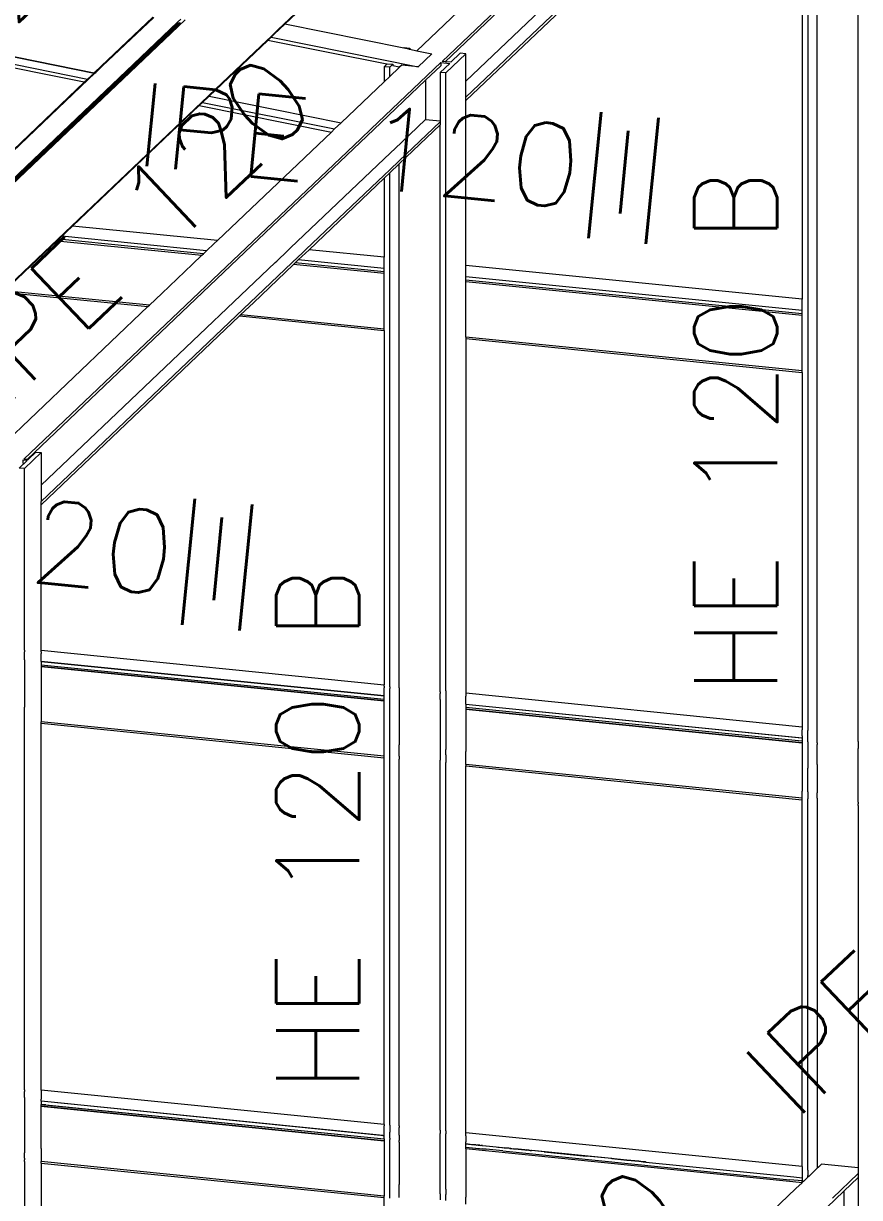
# Model space of a CAD drawing. Header units: millimetres. Extents: x 0 to 42, y 0 to 29.7.
# Drawn here: x 26.464 to 28.009, y 13.043 to 15.212 of the extents above; entities that cross this region are included whole.
import ezdxf
from ezdxf.enums import TextEntityAlignment as Align

# ---------------------------------------------------------------- set-up
doc = ezdxf.new("R2010")
doc.units = ezdxf.units.MM
doc.layers.add('BARRAS_DE_ACERO', color=7, linetype='Continuous', lineweight=9)
doc.layers.add('REFERENCIA_DE_LAS_BARRAS', color=2, linetype='Continuous', lineweight=9)
doc.styles.add('CYPETXT', font='romans__.ttf', dxfattribs={"height": 0.2})

msp = doc.modelspace()

# ---------------------------------------------------------------- linework, layer by layer
at = {"layer": 'BARRAS_DE_ACERO'}
for p, q in [((27.54888, 15.7846), (26.93494, 15.2007)), ((26.93742, 15.20176), (27.54339, 15.77807)), ((27.54374, 15.778), (26.94722, 15.21068)), ((28.00688, 15.76519), (27.28188, 15.07567)), ((28.00688, 13.89642), (28.00688, 15.75922)), ((27.86474, 15.73815), (27.23771, 15.1418)), ((27.2434, 15.14123), (27.8683, 15.73554)), ((27.93105, 15.7229), (27.28188, 15.10548)), ((27.28188, 15.0697), (27.90321, 15.66062)), ((27.90321, 15.66062), (27.90321, 14.70237)), ((27.91367, 15.67057), (27.91367, 13.90578)), ((26.60968, 15.1328), (26.70479, 15.22325)), ((26.70358, 15.22349), (26.62819, 15.1518)), ((26.76279, 15.21864), (26.64812, 15.10958)), ((26.65572, 15.12353), (26.75082, 15.21398)), ((26.6578, 15.12311), (26.7529, 15.21356)), ((26.75496, 15.21315), (26.65985, 15.1227)), ((26.92764, 15.19206), (26.94722, 15.21068)), ((26.17992, 15.19017), (26.58269, 15.10905)), ((26.19179, 15.20146), (26.59456, 15.12034)), ((26.59458, 15.12036), (26.19182, 15.20148)), ((26.91428, 15.18106), (26.92041, 15.18689)), ((26.92012, 15.18531), (26.91541, 15.18083)), ((26.91575, 15.18076), (26.92188, 15.18659)), ((26.92012, 15.18531), (26.92154, 15.18666)), ((26.92154, 15.18666), (26.92729, 15.19213)), ((26.92729, 15.19213), (26.93559, 15.20002)), ((26.93559, 15.20002), (26.93742, 15.20176)), ((26.80687, 15.0776), (26.91541, 15.18083)), ((27.17642, 15.16452), (27.16688, 15.16644)), ((27.16775, 15.16727), (27.17821, 15.16622)), ((26.60847, 15.13304), (26.62819, 15.1518)), ((27.2357, 15.13989), (27.1067, 15.01721)), ((27.19361, 15.13186), (27.21894, 15.15596)), ((27.2357, 15.13989), (27.25187, 15.13827)), ((27.28188, 15.15581), (27.2448, 15.12054)), ((27.25388, 15.14018), (27.27142, 15.15686)), ((27.28188, 15.15581), (27.27142, 15.15686)), ((27.28188, 15.10548), (27.28188, 15.15581)), ((26.58269, 15.10905), (26.59456, 15.12034)), ((26.59482, 15.12006), (26.58361, 15.1094)), ((26.59625, 15.12003), (26.58383, 15.10822)), ((26.59458, 15.12036), (26.59456, 15.12034)), ((26.59458, 15.12036), (26.59612, 15.12183)), ((26.59482, 15.12006), (26.59504, 15.12027)), ((26.59504, 15.12027), (26.59658, 15.12174)), ((26.59625, 15.12003), (26.59779, 15.1215)), ((26.60847, 15.13304), (26.59658, 15.12174)), ((26.60968, 15.1328), (26.59779, 15.1215)), ((26.65394, 15.12389), (26.64206, 15.11258)), ((26.65572, 15.12353), (26.64383, 15.11222)), ((26.6578, 15.12311), (26.64591, 15.1118)), ((27.14113, 15.13095), (27.13067, 15.132)), ((27.13067, 15.132), (27.13067, 15.104)), ((27.13655, 15.13758), (27.13542, 15.13651)), ((27.13655, 15.13758), (27.14701, 15.13654)), ((27.14701, 15.13654), (27.14113, 15.13095)), ((27.14113, 15.11395), (27.14113, 15.13095)), ((27.14113, 15.11395), (27.15867, 15.13063)), ((27.14701, 15.13654), (27.147, 15.13418)), ((27.147, 15.13418), (27.15867, 15.13183)), ((27.15867, 15.13063), (27.15867, 15.13183)), ((27.16317, 15.13491), (27.15971, 15.13162)), ((27.19361, 15.13186), (27.16317, 15.13491)), ((27.2448, 15.12054), (27.23434, 15.12159)), ((27.2448, 13.97892), (27.2448, 15.12054)), ((25.98301, 14.48375), (26.63037, 15.09943)), ((26.63246, 15.09901), (26.01323, 14.51008)), ((26.58383, 15.10822), (26.19591, 14.73927)), ((26.63451, 15.0986), (26.25398, 14.73671)), ((26.29704, 14.83685), (26.58313, 15.10894)), ((26.57654, 15.1032), (26.32201, 14.86113)), ((26.63621, 15.09826), (26.35523, 14.83102)), ((26.58269, 15.10905), (26.57654, 15.1032)), ((26.58313, 15.10894), (26.58361, 15.1094)), ((26.62859, 15.09978), (26.64049, 15.1111)), ((26.63037, 15.09943), (26.64227, 15.11074)), ((26.63246, 15.09901), (26.64435, 15.11032)), ((26.63451, 15.0986), (26.6464, 15.10991)), ((26.63621, 15.09826), (26.64811, 15.10957)), ((26.64051, 15.11111), (26.64049, 15.1111)), ((26.64206, 15.11258), (26.64051, 15.11111)), ((26.64228, 15.11075), (26.64227, 15.11074)), ((26.64228, 15.11075), (26.64383, 15.11222)), ((26.64435, 15.11032), (26.64591, 15.1118)), ((26.64811, 15.10957), (26.64812, 15.10958)), ((27.20736, 15.10696), (27.11189, 15.01615)), ((27.13067, 15.104), (27.14113, 15.11395)), ((27.20736, 15.10696), (27.20736, 15.03461)), ((26.80686, 15.07759), (26.79497, 15.06628)), ((26.79531, 15.06621), (26.8072, 15.07752)), ((26.80686, 15.07759), (26.80687, 15.0776)), ((26.42592, 14.7166), (26.79384, 15.06651)), ((26.52922, 14.81354), (26.79497, 15.06628)), ((26.78917, 15.06037), (26.55508, 14.83773)), ((26.79531, 15.06621), (26.78917, 15.06037)), ((26.78917, 15.06037), (27.03313, 15.01123)), ((26.79531, 15.06621), (27.03927, 15.01707)), ((27.23434, 15.03046), (27.15867, 14.95849)), ((27.20736, 15.03461), (27.16276, 14.99219)), ((27.20736, 15.03461), (27.23434, 15.0319)), ((26.86047, 14.77704), (27.11189, 15.01615)), ((27.03313, 15.01123), (27.03927, 15.01707)), ((27.08749, 14.99894), (27.1067, 15.01721)), ((27.15867, 14.95251), (27.23434, 15.02448)), ((27.23434, 13.97997), (27.23434, 15.02448)), ((27.08749, 14.99894), (26.7888, 14.71486)), ((27.13067, 14.96167), (27.16276, 14.99219)), ((27.13067, 14.96167), (26.95784, 14.7973)), ((27.14113, 14.94181), (27.15867, 14.95849)), ((27.14113, 14.93583), (27.15867, 14.95251)), ((27.15867, 13.98757), (27.15867, 14.95251)), ((27.13067, 14.93186), (26.98619, 14.79445)), ((26.99188, 14.79388), (27.13067, 14.92588)), ((27.13067, 14.93186), (27.14113, 14.94181)), ((27.14113, 14.93583), (27.13067, 14.92588)), ((27.13067, 14.92588), (27.13067, 14.77994)), ((27.14113, 13.98933), (27.14113, 14.93583)), ((26.82248, 14.81089), (26.55508, 14.83773)), ((26.52922, 14.81354), (26.42639, 14.71574)), ((26.52651, 14.81056), (26.5296, 14.8135)), ((26.5296, 14.8135), (26.53529, 14.81891)), ((26.42937, 14.71817), (26.52651, 14.81056)), ((26.52651, 14.81056), (26.79391, 14.78372)), ((26.93236, 14.77307), (26.95214, 14.79188)), ((26.95784, 14.7973), (26.95214, 14.79188)), ((26.9805, 14.78903), (26.98619, 14.79445)), ((27.13067, 14.77994), (26.99188, 14.79388)), ((26.4708, 14.40643), (26.86047, 14.77704)), ((26.92927, 14.77013), (26.49674, 14.35876)), ((26.79391, 14.78372), (26.77634, 14.76702)), ((26.96021, 14.76973), (26.88335, 14.69663)), ((26.92927, 14.77013), (26.93236, 14.77307)), ((26.96021, 14.76973), (26.96073, 14.77022)), ((26.9805, 14.78903), (26.96073, 14.77022)), ((27.13067, 14.75316), (26.96641, 14.76965)), ((27.13067, 14.75915), (26.9721, 14.77507)), ((27.13067, 14.75915), (27.13067, 14.77994)), ((26.77634, 14.76702), (26.71963, 14.71307)), ((26.88903, 14.69606), (26.96331, 14.76671)), ((27.13067, 14.74991), (26.96331, 14.76671)), ((27.13067, 14.75316), (27.13067, 14.75915)), ((27.13067, 14.74991), (27.13067, 14.75316)), ((27.13067, 14.64776), (27.13067, 14.74991)), ((27.90321, 14.70237), (27.28188, 14.76476)), ((27.90321, 14.68158), (27.28188, 14.74397)), ((27.90321, 14.67559), (27.28188, 14.73798)), ((27.90321, 14.67234), (27.28188, 14.73473)), ((26.7888, 14.71486), (26.4651, 14.407)), ((26.69677, 14.69133), (26.71963, 14.71307)), ((26.69416, 14.68885), (26.42004, 14.42814)), ((26.49674, 14.32896), (26.88335, 14.69663)), ((27.90321, 14.68158), (27.90321, 14.70237)), ((26.49674, 14.32297), (26.86356, 14.67184)), ((26.86356, 14.67184), (27.13067, 14.64502)), ((26.86617, 14.67432), (27.13067, 14.64776)), ((27.90321, 14.67559), (27.90321, 14.68158)), ((27.93121, 13.90402), (27.93121, 14.67278)), ((27.13067, 14.64502), (27.13067, 14.64776)), ((27.13067, 14.64502), (27.13067, 13.99038)), ((26.45632, 14.39066), (26.47085, 14.40447)), ((26.4708, 14.40643), (26.4651, 14.407)), ((26.4708, 14.40643), (26.4727, 14.40624)), ((26.4727, 14.40624), (26.48723, 14.42005)), ((26.49674, 14.41909), (26.49674, 14.35876)), ((26.46583, 14.38971), (26.45632, 14.39066)), ((26.46583, 14.05713), (26.46583, 14.38971)), ((26.49674, 14.35876), (26.49674, 14.32896)), ((26.49674, 14.32297), (26.49674, 14.32896)), ((26.49674, 14.05403), (26.49674, 14.32297)), ((26.46583, 14.0544), (26.46583, 14.05713)), ((26.46583, 14.0544), (26.46583, 14.05116)), ((26.49674, 14.0513), (26.49674, 14.05403)), ((26.49674, 14.05403), (27.13067, 13.99038)), ((26.46583, 14.04003), (26.46583, 14.05116)), ((26.46583, 14.03638), (26.46583, 14.04003)), ((26.46583, 14.03634), (26.46583, 14.03638)), ((26.46583, 14.03634), (26.46583, 13.949)), ((26.49674, 14.0513), (26.49674, 14.04806)), ((26.49674, 14.04806), (26.49674, 14.04805)), ((26.49674, 14.03693), (26.49674, 14.04805)), ((26.49674, 14.03328), (26.49674, 14.03693)), ((26.49674, 14.03328), (26.49674, 14.03324)), ((27.13067, 13.96959), (26.49674, 14.03324)), ((26.49674, 14.02725), (26.49674, 14.02404)), ((26.49674, 14.024), (26.49674, 13.9459)), ((27.13067, 13.98765), (27.13067, 13.99038)), ((27.14113, 13.9866), (27.14113, 13.98933)), ((27.13067, 13.98765), (27.13067, 13.9844)), ((27.13067, 13.97328), (27.13067, 13.9844)), ((27.13067, 13.96962), (27.13067, 13.96959)), ((27.13067, 13.9636), (27.13067, 13.96959)), ((27.14113, 13.9866), (27.14113, 13.98335)), ((27.14113, 13.97638), (27.14113, 13.98335)), ((27.14113, 13.97223), (27.14113, 13.97638)), ((27.14113, 13.96255), (27.14113, 13.97223)), ((27.15867, 13.98484), (27.15867, 13.98757)), ((27.15867, 13.98484), (27.15867, 13.98159)), ((27.15867, 13.98159), (27.15867, 13.96681)), ((27.23434, 13.97724), (27.23434, 13.97997)), ((27.23434, 13.97724), (27.23434, 13.97399)), ((27.23434, 13.96287), (27.23434, 13.97399)), ((27.2448, 13.97892), (27.2448, 13.97619)), ((27.2448, 13.97619), (27.2448, 13.87079)), ((27.28188, 13.9752), (27.28188, 13.97247)), ((27.28188, 13.97247), (27.28188, 13.96921)), ((27.28188, 13.9581), (27.28188, 13.96921)), ((26.46583, 13.93935), (26.46583, 13.949)), ((26.49674, 13.9459), (26.49674, 13.92185)), ((27.13067, 13.96038), (27.13067, 13.9636)), ((27.13067, 13.96038), (27.13067, 13.96035)), ((27.13067, 13.88225), (27.13067, 13.96035)), ((27.14113, 13.8812), (27.14113, 13.96255)), ((27.15867, 13.96681), (27.15867, 13.87944)), ((27.23434, 13.96287), (27.23434, 13.87184)), ((27.28188, 13.95444), (27.28188, 13.9581)), ((27.28188, 13.95444), (27.90321, 13.89203)), ((27.90285, 13.88606), (27.28188, 13.94842)), ((26.46583, 13.92824), (26.46583, 13.92821)), ((26.46583, 13.92495), (26.46583, 13.92821)), ((26.46583, 13.92225), (26.46583, 13.92495)), ((27.28188, 13.94517), (27.28188, 13.9452)), ((27.90321, 13.8828), (27.28188, 13.9452)), ((27.28188, 13.94517), (27.28188, 13.86707)), ((27.28188, 13.94517), (27.90321, 13.88278)), ((26.46583, 13.24484), (26.46583, 13.92225)), ((26.49674, 13.91915), (26.49674, 13.92185)), ((27.13067, 13.8582), (26.49674, 13.92185)), ((26.49674, 13.24174), (26.49674, 13.91915)), ((26.49674, 13.91915), (27.13067, 13.85549)), ((27.90321, 13.89571), (27.90321, 13.90683)), ((27.93121, 13.88322), (27.93121, 13.90402)), ((27.13067, 13.8582), (27.13067, 13.88225)), ((27.14113, 13.8701), (27.14113, 13.8812)), ((27.90321, 13.88603), (27.90285, 13.88606)), ((27.90321, 13.89571), (27.90321, 13.89203)), ((27.90321, 13.89202), (27.90321, 13.88603)), ((27.90321, 13.88603), (27.90321, 13.8828)), ((27.90321, 13.8828), (27.90321, 13.88278)), ((27.90321, 13.88278), (27.90321, 13.79358)), ((27.91367, 13.88498), (27.91367, 13.89466)), ((27.91367, 13.88498), (27.91367, 13.88175)), ((27.91367, 13.88173), (27.91367, 13.88175)), ((27.91367, 13.88173), (27.91367, 13.83614)), ((27.93121, 13.88322), (27.93121, 13.87999)), ((28.00688, 13.88531), (28.00688, 13.89642)), ((28.00688, 13.88531), (28.00688, 13.87562)), ((27.14113, 13.85444), (27.14113, 13.8701)), ((27.15867, 13.85865), (27.15867, 13.87944)), ((27.15867, 13.85865), (27.15867, 13.85539)), ((27.23434, 13.86074), (27.23434, 13.85107)), ((27.2448, 13.86113), (27.2448, 13.87079)), ((27.2448, 13.86113), (27.2448, 13.85969)), ((27.2448, 13.85969), (27.2448, 13.85002)), ((27.28188, 13.8463), (27.28188, 13.86707)), ((27.93121, 13.87999), (27.93121, 13.87997)), ((27.93121, 13.84296), (27.93121, 13.87997)), ((28.00688, 13.87562), (28.00688, 13.87239)), ((28.00688, 13.87239), (28.00688, 13.87237)), ((28.00688, 13.77349), (28.00688, 13.87237)), ((27.13067, 13.85549), (27.13067, 13.8582)), ((27.13067, 13.17809), (27.13067, 13.85549)), ((27.14113, 13.17704), (27.14113, 13.85444)), ((27.15867, 13.85539), (27.15867, 13.85268)), ((27.15867, 13.17528), (27.15867, 13.85268)), ((27.23434, 13.85105), (27.23434, 13.85107)), ((27.23434, 13.84779), (27.23434, 13.85105)), ((27.23434, 13.84508), (27.23434, 13.84779)), ((27.23434, 13.16768), (27.23434, 13.84508)), ((27.2448, 13.85002), (27.2448, 13.85)), ((27.2448, 13.85), (27.2448, 13.84674)), ((27.2448, 13.84403), (27.2448, 13.84674)), ((27.2448, 13.16663), (27.2448, 13.84403)), ((27.28188, 13.84302), (27.28188, 13.84031)), ((27.28188, 13.16291), (27.28188, 13.84031)), ((27.28188, 13.84031), (27.90321, 13.77791)), ((27.93121, 13.84296), (27.93121, 13.79077)), ((27.91367, 13.79253), (27.91367, 13.83614)), ((27.90321, 13.78064), (27.90321, 13.79358)), ((27.90321, 13.77791), (27.90321, 13.78064)), ((27.90321, 13.10052), (27.90321, 13.77791)), ((27.91367, 13.77686), (27.91367, 13.77959)), ((27.91367, 13.09347), (27.91367, 13.77686)), ((27.93121, 13.78109), (27.93121, 13.79077)), ((27.93121, 13.78109), (27.93121, 13.77783)), ((27.93121, 13.77783), (27.93121, 13.7751)), ((27.93121, 13.7751), (27.93121, 13.09728)), ((28.00688, 13.77349), (28.00688, 13.77023)), ((28.00688, 13.7675), (28.00688, 13.77023)), ((28.00688, 13.7675), (28.00688, 13.09769)), ((26.46583, 13.2421), (26.46583, 13.24484)), ((26.46583, 13.2421), (26.46583, 13.23887)), ((26.46583, 13.23884), (26.46583, 13.23887)), ((26.46583, 13.22773), (26.46583, 13.23884)), ((26.49674, 13.24174), (26.49674, 13.239)), ((27.13067, 13.17809), (26.49674, 13.24174)), ((26.49674, 13.239), (26.49674, 13.23577)), ((26.49674, 13.23577), (26.49674, 13.23574)), ((26.49674, 13.23574), (26.49674, 13.22463)), ((26.46583, 13.22773), (26.46583, 13.22407)), ((26.46583, 13.22407), (26.46583, 13.1367)), ((26.49674, 13.22097), (26.49674, 13.22463)), ((26.49674, 13.22094), (26.49674, 13.22097)), ((27.13067, 13.15731), (26.49674, 13.22097)), ((26.49674, 13.22094), (26.49674, 13.21498)), ((27.12855, 13.1575), (26.49674, 13.22094)), ((26.49674, 13.21498), (26.49674, 13.21495)), ((26.50523, 13.21413), (26.49674, 13.21498)), ((26.49674, 13.21495), (27.13067, 13.1513)), ((26.49674, 13.21172), (26.49674, 13.21495)), ((26.49674, 13.21171), (26.49674, 13.21172)), ((26.49674, 13.1336), (26.49674, 13.21171)), ((26.49674, 13.21171), (26.50233, 13.21115)), ((26.50523, 13.21413), (27.13067, 13.15132)), ((27.13067, 13.17809), (27.13067, 13.17535)), ((27.13067, 13.17211), (27.13067, 13.17535)), ((27.13067, 13.17211), (27.13067, 13.17209)), ((27.13067, 13.16098), (27.13067, 13.17209)), ((27.14113, 13.17704), (27.14113, 13.1743)), ((27.14113, 13.1743), (27.14113, 13.17106)), ((27.14113, 13.17104), (27.14113, 13.17106)), ((27.14113, 13.17104), (27.14113, 13.16408)), ((27.15867, 13.17528), (27.15867, 13.17254)), ((27.15867, 13.15817), (27.15867, 13.16928)), ((27.23434, 13.16768), (27.23434, 13.16494)), ((27.23434, 13.16494), (27.23434, 13.1617)), ((27.2448, 13.16663), (27.2448, 13.16389)), ((27.12855, 13.1575), (27.13067, 13.15729)), ((27.13067, 13.15731), (27.13067, 13.16098)), ((27.13067, 13.15132), (27.13067, 13.1513)), ((27.13067, 13.1513), (27.13067, 13.14806)), ((27.13067, 13.14806), (27.13067, 13.06995)), ((27.14113, 13.16402), (27.14113, 13.16408)), ((27.14113, 13.15993), (27.14113, 13.16402)), ((27.14113, 13.15626), (27.14113, 13.15993)), ((27.14113, 13.15626), (27.14113, 13.15624)), ((27.14113, 13.1525), (27.14113, 13.15624)), ((27.14113, 13.1525), (27.14113, 13.15027)), ((27.14113, 13.15025), (27.14113, 13.15027)), ((27.14113, 13.14701), (27.14113, 13.15025)), ((27.14113, 13.11783), (27.14113, 13.14701)), ((27.15867, 13.15817), (27.15867, 13.1545)), ((27.15867, 13.15448), (27.15867, 13.1545)), ((27.15867, 13.15448), (27.15867, 13.14851)), ((27.15867, 13.14849), (27.15867, 13.14851)), ((27.15867, 13.14525), (27.15867, 13.14849)), ((27.15867, 13.14525), (27.15867, 13.06714)), ((27.23434, 13.16168), (27.23434, 13.1617)), ((27.23434, 13.15057), (27.23434, 13.16168)), ((27.23434, 13.13765), (27.23434, 13.15057)), ((27.2448, 13.16389), (27.2448, 13.16065)), ((27.2448, 13.05849), (27.2448, 13.16065)), ((27.90321, 13.10052), (27.28188, 13.16291)), ((27.28188, 13.16017), (27.28188, 13.16291)), ((27.28188, 13.15691), (27.28188, 13.16017)), ((27.28188, 13.15691), (27.28188, 13.1458)), ((27.28188, 13.14213), (27.28188, 13.1458)), ((26.46583, 13.11593), (26.46583, 13.12558)), ((26.49674, 13.1336), (26.49674, 13.12248)), ((26.49674, 13.12248), (26.49674, 13.10958)), ((27.23434, 13.04987), (27.23434, 13.13765)), ((27.28188, 13.14213), (27.29704, 13.14061)), ((27.28188, 13.13614), (27.31951, 13.13236)), ((27.31802, 13.12925), (27.28188, 13.13288)), ((27.28983, 13.14132), (27.28201, 13.1421)), ((27.30004, 13.14031), (27.29704, 13.14061)), ((27.30004, 13.14031), (27.30223, 13.14009)), ((27.30223, 13.14008), (27.30174, 13.14013)), ((27.30459, 13.13986), (27.30223, 13.14009)), ((27.30459, 13.13986), (27.30639, 13.13968)), ((27.30705, 13.1396), (27.30948, 13.13936)), ((27.30761, 13.13956), (27.31027, 13.1393)), ((27.31205, 13.1391), (27.30948, 13.13936)), ((27.31205, 13.13912), (27.31027, 13.1393)), ((27.31277, 13.13905), (27.31205, 13.13912)), ((27.31205, 13.1391), (27.31934, 13.13836)), ((27.31277, 13.13905), (27.33749, 13.13658)), ((27.88569, 13.07224), (27.31802, 13.12925)), ((27.31934, 13.13836), (27.3377, 13.13653)), ((27.35004, 13.1293), (27.31951, 13.13236)), ((27.33749, 13.13658), (27.35391, 13.13493)), ((27.3502, 13.12926), (27.33761, 13.13053)), ((27.35004, 13.1293), (27.88054, 13.07602)), ((27.3502, 13.12926), (27.88054, 13.07602)), ((27.36087, 13.13424), (27.35391, 13.13493)), ((27.36328, 13.13399), (27.36087, 13.13424)), ((27.36237, 13.13406), (27.36328, 13.13397)), ((27.36328, 13.13399), (27.36364, 13.13396)), ((27.36461, 13.13383), (27.36328, 13.13397)), ((27.36364, 13.13396), (27.36682, 13.13363)), ((27.36682, 13.13363), (27.36952, 13.13335)), ((27.3905, 13.13126), (27.39372, 13.13093)), ((27.39055, 13.13122), (27.39372, 13.1309)), ((27.40039, 13.13027), (27.39372, 13.13093)), ((27.3982, 13.13045), (27.39372, 13.1309)), ((27.3982, 13.13045), (27.40273, 13.13)), ((27.40039, 13.13027), (27.40273, 13.13003)), ((27.42661, 13.12763), (27.40273, 13.13003)), ((27.40348, 13.12992), (27.40273, 13.13)), ((27.54485, 13.11571), (27.40348, 13.12992)), ((27.42661, 13.12763), (27.50466, 13.1198)), ((26.46583, 13.11593), (26.46583, 13.11268)), ((26.46583, 13.10993), (26.46583, 13.11268)), ((26.46583, 13.10993), (26.46583, 12.43253)), ((26.49674, 13.10683), (26.49674, 13.10958)), ((27.13067, 13.04592), (26.49674, 13.10958)), ((26.49674, 13.10683), (26.49674, 12.42943)), ((26.49674, 13.10683), (27.13067, 13.04317)), ((27.14113, 13.04812), (27.14113, 13.11783)), ((27.55136, 13.11511), (27.50466, 13.1198)), ((27.54948, 13.11525), (27.54485, 13.11571)), ((27.57922, 13.11227), (27.54948, 13.11525)), ((27.55136, 13.11511), (27.57922, 13.1123)), ((27.57922, 13.1123), (27.57988, 13.11223)), ((27.60129, 13.11006), (27.57922, 13.11227)), ((27.57988, 13.11223), (27.60129, 13.11008)), ((27.60129, 13.11008), (27.60183, 13.11003)), ((27.60949, 13.10924), (27.60129, 13.11006)), ((27.60949, 13.10924), (27.61374, 13.10882)), ((27.61374, 13.10883), (27.61001, 13.10921)), ((27.61374, 13.10883), (27.61393, 13.10881)), ((27.61393, 13.10881), (27.61451, 13.10875)), ((27.61451, 13.10875), (27.88789, 13.08127)), ((27.90321, 13.10052), (27.90321, 13.09452)), ((27.93881, 13.10451), (27.93322, 13.09919)), ((28.00688, 13.09769), (27.93881, 13.10451)), ((27.90321, 13.09452), (27.90321, 13.08341)), ((27.90321, 13.08341), (27.90321, 13.07973)), ((27.91367, 13.09347), (27.91367, 13.08391)), ((27.91536, 13.08219), (27.92592, 13.09224)), ((27.92592, 13.09224), (27.93121, 13.09728)), ((27.93322, 13.09919), (27.93121, 13.09728)), ((27.95902, 13.04174), (28.00688, 13.08725)), ((27.98019, 13.05482), (28.00688, 13.0802)), ((27.13067, 13.06995), (27.13067, 13.04592)), ((27.15867, 13.04311), (27.15867, 13.06714)), ((27.2448, 13.05849), (27.2448, 13.04882)), ((27.90321, 13.07374), (27.88054, 13.07602)), ((27.90306, 13.0705), (27.88569, 13.07224)), ((27.90306, 13.0705), (27.89161, 13.05961)), ((27.90306, 13.0705), (27.90321, 13.07065)), ((27.90321, 13.07065), (27.90321, 13.07374)), ((27.90615, 13.07344), (27.90321, 13.07065)), ((27.13067, 13.04317), (27.13067, 13.04592)), ((27.13067, 12.36578), (27.13067, 13.04317)), ((27.14113, 13.04487), (27.14113, 13.04812)), ((27.14113, 13.04212), (27.14113, 13.04487)), ((27.23434, 13.04987), (27.23434, 13.04844)), ((27.23434, 13.04842), (27.23434, 13.04844)), ((27.23434, 13.04842), (27.23434, 13.03876)), ((27.2448, 13.04737), (27.2448, 13.04882)), ((27.2448, 13.03771), (27.2448, 13.04737)), ((27.28188, 13.05477), (27.28188, 13.04365)), ((27.28188, 13.03074), (27.28188, 13.04365)), ((27.98019, 13.05482), (27.89059, 12.96961))]:
    msp.add_line(p, q, dxfattribs=at)
for points in [[(27.7877, 15.72886), (27.19119, 15.16155), (27.21894, 15.15596)], [(27.93121, 14.67278), (27.93121, 15.68725), (27.91367, 15.67057)], [(26.70312, 15.22358), (26.60801, 15.13313), (26.59612, 15.12183)], [(26.65394, 15.12389), (26.74904, 15.21434), (26.75517, 15.22017)], [(27.16775, 15.16727), (27.16688, 15.16644), (26.94722, 15.21068)], [(26.57654, 15.1032), (26.17377, 15.18432), (25.88054, 14.90545)], [(26.93494, 15.2007), (26.92617, 15.19236), (26.92041, 15.18689)], [(26.92764, 15.19206), (26.92188, 15.18659), (27.19361, 15.13186)], [(26.91428, 15.18106), (26.81918, 15.09061), (26.80729, 15.0793), (26.80574, 15.07783)], [(26.91575, 15.18076), (26.80721, 15.07753), (27.05118, 15.02839), (27.13067, 15.104)], [(27.13067, 15.132), (27.13542, 15.13651), (26.91575, 15.18076)], [(27.17821, 15.16622), (27.17642, 15.16452), (27.17821, 15.16416)], [(27.17821, 15.16622), (27.17821, 15.16416), (27.19119, 15.16155)], [(27.2357, 15.13989), (27.2357, 15.13392), (27.20736, 15.10696)], [(27.25187, 15.13827), (27.23434, 15.12159), (27.23434, 15.0319)], [(27.25388, 15.14018), (27.2434, 15.14123), (27.23771, 15.1418)], [(26.6464, 15.10991), (26.64795, 15.11139), (26.65985, 15.1227)], [(27.15867, 15.13063), (27.15971, 15.13162), (27.15867, 15.13183)], [(26.00998, 14.51145), (26.13559, 14.63091), (26.62859, 15.09978)], [(27.28188, 14.63257), (27.28188, 14.73473), (27.28188, 14.73798), (27.28188, 14.74397), (27.28188, 14.76476), (27.28188, 15.0697), (27.28188, 15.07567), (27.28188, 15.10548)], [(26.79384, 15.06651), (26.80573, 15.07782), (26.80574, 15.07783)], [(26.80721, 15.07753), (26.8072, 15.07752), (27.05117, 15.02838)], [(27.23434, 15.0319), (27.23434, 15.03046), (27.23434, 15.02448)], [(27.03313, 15.01123), (26.82248, 14.81089), (26.81677, 14.80547), (26.8027, 14.79208), (26.797, 14.78666)], [(27.05118, 15.02839), (27.05117, 15.02838), (27.03927, 15.01707)], [(26.8027, 14.79208), (26.53529, 14.81891), (26.55508, 14.83773)], [(26.79391, 14.78372), (26.797, 14.78666), (26.5296, 14.8135)], [(26.96331, 14.76671), (26.96641, 14.76965), (26.9721, 14.77507), (26.99188, 14.79388)], [(26.42677, 14.7157), (26.69416, 14.68885), (26.69677, 14.69133), (26.42937, 14.71817)], [(26.86356, 14.67184), (26.86617, 14.67432), (26.88903, 14.69606)], [(27.90321, 14.57019), (27.90321, 14.67234), (27.90321, 14.67559)], [(27.28188, 14.62984), (27.28188, 13.9752), (27.90321, 13.91282)], [(27.90321, 14.56745), (27.90321, 13.91282), (27.90321, 13.90683)], [(26.47085, 14.40447), (26.46324, 14.40523), (26.46324, 14.39924)], [(26.48723, 14.42005), (26.49674, 14.41909), (26.46583, 14.38971)], [(26.49674, 14.03328), (27.13067, 13.96962), (27.13067, 13.97328)], [(26.49674, 14.03324), (26.49674, 14.02725), (27.13067, 13.9636)], [(27.13067, 13.96038), (26.49674, 14.02404), (26.49674, 14.024), (27.13067, 13.96035)], [(27.28188, 13.95444), (27.28188, 13.95441), (27.90217, 13.89212), (27.90321, 13.89203), (27.90321, 13.89202)], [(27.28188, 13.95441), (27.28188, 13.94842), (27.28188, 13.9452)], [(26.46583, 13.92824), (26.46583, 13.93791), (26.46583, 13.93935)], [(27.91367, 13.89466), (27.91367, 13.89881), (27.91367, 13.90578)], [(27.23434, 13.87184), (27.23434, 13.86218), (27.23434, 13.86074)], [(27.90321, 13.78064), (27.28188, 13.84302), (27.28188, 13.8463)], [(27.91367, 13.79253), (27.91367, 13.78285), (27.91367, 13.77959)], [(26.50233, 13.21115), (27.13067, 13.14806), (26.49674, 13.21172)], [(27.15867, 13.16928), (27.15867, 13.1693), (27.15867, 13.17254)], [(27.13067, 13.15132), (27.13067, 13.15729), (27.13067, 13.15731)], [(26.46583, 13.1367), (26.46583, 13.12704), (26.46583, 13.12561), (26.46583, 13.12558)], [(27.28188, 13.14213), (27.28188, 13.14211), (27.28201, 13.1421)], [(27.28188, 13.13612), (27.28188, 13.13614), (27.28188, 13.14211)], [(27.28188, 13.13287), (27.28188, 13.13288), (27.28188, 13.13612), (27.31175, 13.13312)], [(27.31802, 13.12925), (27.28188, 13.13287), (27.28188, 13.05477)], [(27.30004, 13.1403), (27.29704, 13.1406), (27.28983, 13.14132)], [(27.30004, 13.1403), (27.30013, 13.14029), (27.30174, 13.14013)], [(27.30665, 13.13964), (27.30459, 13.13985), (27.30223, 13.14008)], [(27.30761, 13.13956), (27.30699, 13.13962), (27.30639, 13.13968)], [(27.30705, 13.1396), (27.30699, 13.13961), (27.30665, 13.13964)], [(27.33761, 13.13053), (27.31951, 13.13234), (27.31175, 13.13312)], [(27.3377, 13.13653), (27.34103, 13.13619), (27.34962, 13.13533)], [(27.34962, 13.13533), (27.35243, 13.13504), (27.35395, 13.13489), (27.36237, 13.13406)], [(27.36461, 13.13383), (27.36952, 13.13334), (27.37822, 13.13246), (27.39055, 13.13122)], [(27.3905, 13.13126), (27.37822, 13.1325), (27.36952, 13.13335)], [(27.60183, 13.11003), (27.60949, 13.10926), (27.61001, 13.10921)], [(27.61374, 13.10882), (27.61434, 13.10876), (27.61451, 13.10875)], [(27.88789, 13.08127), (27.90321, 13.07973), (27.90321, 13.07374)], [(27.91536, 13.08219), (27.91367, 13.08059), (27.90615, 13.07344)], [(27.91367, 13.08059), (27.91367, 13.08236), (27.91367, 13.08391)], [(28.00688, 13.09769), (28.00688, 13.08725), (28.00688, 13.0802), (28.00688, 13.02159), (28.00688, 13.01215), (28.00688, 13.0064)], [(27.89161, 13.05961), (27.80591, 12.97811), (27.8033, 12.97563)], [(27.98019, 13.05482), (27.98019, 13.02427), (27.98027, 13.02426)]]:
    msp.add_lwpolyline(points, dxfattribs=at)
msp.add_lwpolyline([(27.28188, 14.62984), (27.90321, 14.56745), (27.90321, 14.57019), (27.28188, 14.63257), (27.28188, 14.62984)], close=True, dxfattribs=at)

# ---------------------------------------------------------------- texts
at = {"layer": 'REFERENCIA_DE_LAS_BARRAS', "style": 'CYPETXT'}
for s, rotation, width, p, p2 in [('CF-200x2.0', 43.60023, 0.812714, (25.81255, 14.60182), (26.66472, 15.41333)), ('IPE 120', 43.60023, 0.844169, (26.42952, 14.50046), (27.01284, 15.05595)), ('IPE 120|I|', 354.30072, 0.866546, (26.66555, 14.95093), (27.64618, 14.85306)), ('HE 120 B', 90, 0.776302, (27.8571, 13.97308), (27.8571, 14.94058)), ('IPE 120|I|', 354.30072, 0.866546, (25.91464, 14.23677), (26.89527, 14.1389)), ('HE 120 B', 90, 0.776302, (27.08456, 13.23835), (27.08456, 14.20585)), ('IPE 160', 43.60023, 0.844169, (27.88911, 13.1824), (28.47243, 13.73789)), ('IPE 160', 43.60023, 0.844169, (27.11657, 12.44767), (27.69988, 13.00316))]:
    msp.add_text(s, height=0.153333, rotation=rotation, dxfattribs=dict(at, width=width)).set_placement(p, p2, align=Align.FIT)

doc.saveas('drawing.dxf')
